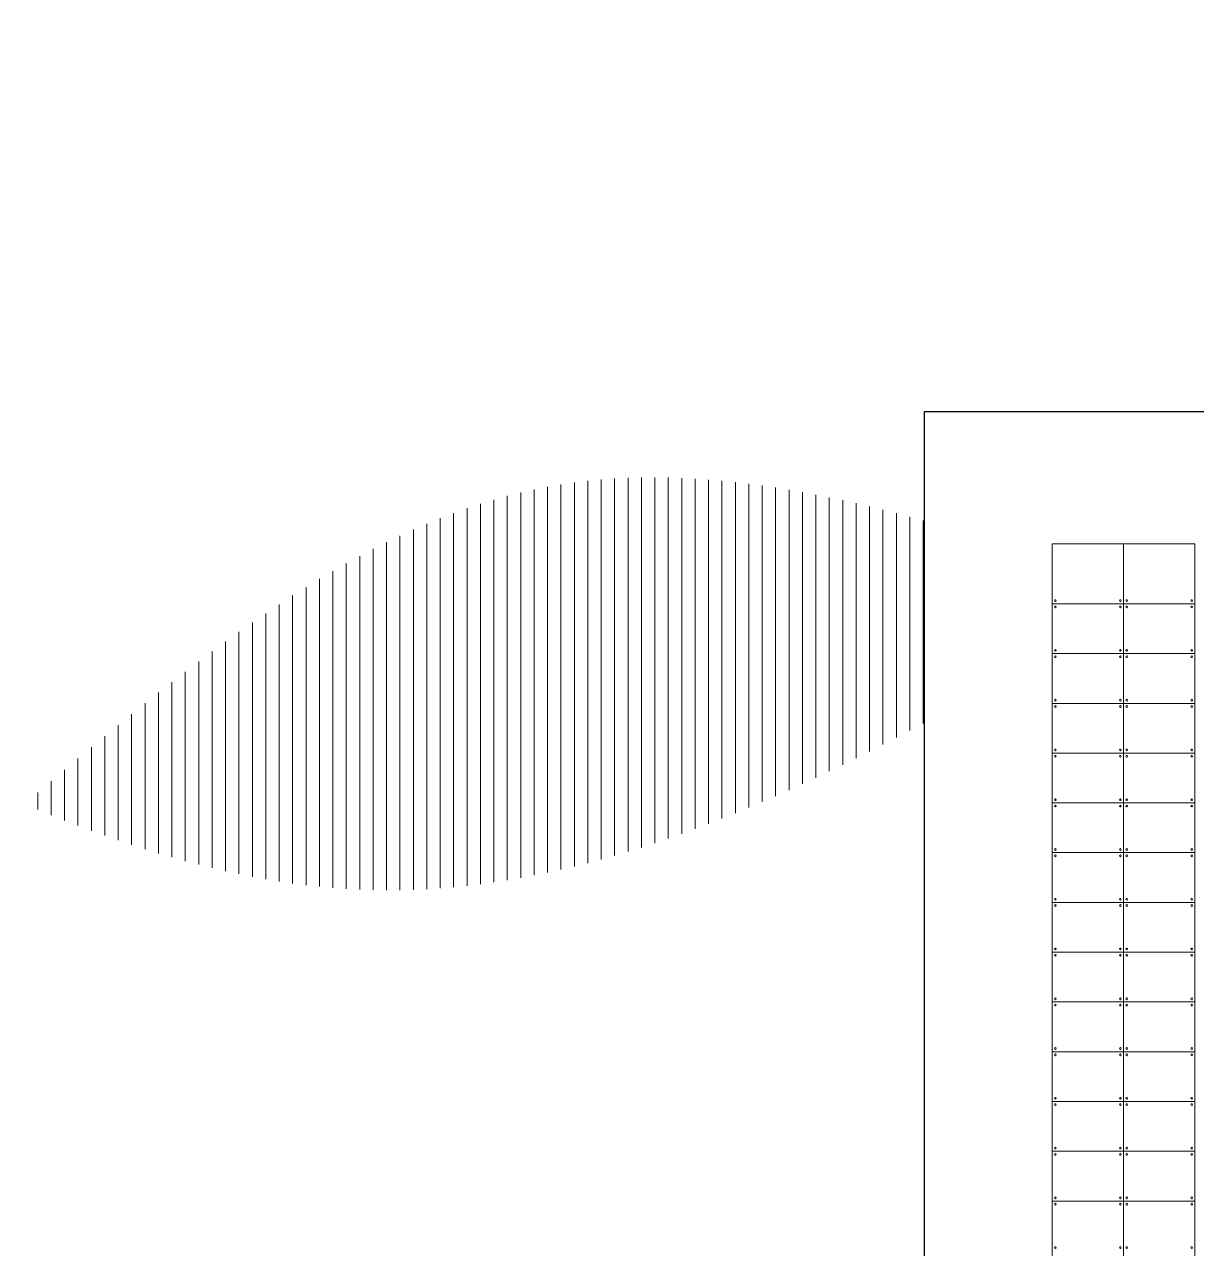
# Model space of a CAD drawing. Header units: millimetres. Extents: x 1564 to 2013, y 216 to 285.
# Drawn here: x 1793.71 to 1819.92, y 257.2 to 284.56 of the extents above; entities that cross this region are included whole.
import ezdxf

# ---------------------------------------------------------------- set-up
doc = ezdxf.new("R2010")
doc.units = ezdxf.units.MM
doc.header["$LTSCALE"] = 10
for name, color, linetype, lineweight in [('CINZA', 252, 'Continuous', 13), ('pn 02', 16, 'Continuous', 20), ('PN-03', 180, 'Continuous', 30)]:
    doc.layers.add(name, color=color, linetype=linetype, lineweight=lineweight)

msp = doc.modelspace()

# ---------------------------------------------------------------- hatches: boundary and pattern name
at = {"layer": 'pn 02'}
h = msp.add_hatch(dxfattribs=at)
h.set_pattern_fill('_USER', color=140, scale=0.3, angle=90, style=0, pattern_type=0)
h.set_pattern_definition([(90, (1590.90576, 221.25), (-0.3, 2e-17), [])])
edge = h.paths.add_edge_path()
edge.add_spline(control_points=[(1813.83, 273.469), (1810.873, 274.292), (1803.602, 275.414), (1797.426, 270.312), (1793.71, 267.139)], knot_values=[0.564265, 0.564265, 0.564265, 0.564265, 9.472419, 23.074878, 23.074878, 23.074878, 23.074878], degree=3, periodic=0)
edge.add_spline(control_points=[(1793.71, 267.139), (1796.26, 266.044), (1803.018, 264.089), (1809.656, 266.71), (1813.83, 268.952)], knot_values=[61.946427, 61.946427, 61.946427, 61.946427, 70.229949, 83.972473, 83.972473, 83.972473, 83.972473], degree=3, periodic=0)
edge.add_line((1813.83, 268.952), (1813.83, 273.469))
edge = h.paths.add_edge_path()
edge.add_spline(control_points=[(1868.343, 272.032), (1860.035, 277.076), (1846.107, 284.562), (1831.443, 279.002), (1825.746, 275.9)], knot_values=[3.711064, 3.711064, 3.711064, 3.711064, 30.849498, 49.03647, 49.03647, 49.03647, 49.03647], degree=3, periodic=0)
edge.add_line((1825.746, 275.9), (1832.03, 275.9))
edge.add_line((1832.03, 275.9), (1832.03, 276.1))
edge.add_line((1832.03, 276.1), (1832.324, 275.9))
edge.add_line((1832.324, 275.9), (1840.955, 275.9))
edge.add_line((1840.955, 275.9), (1840.955, 276.1))
edge.add_line((1840.955, 276.1), (1841.249, 275.9))
edge.add_line((1841.249, 275.9), (1841.267, 275.9))
edge.add_line((1841.267, 275.9), (1841.267, 269.488))
edge.add_line((1841.267, 269.488), (1841.255, 269.488))
edge.add_line((1841.255, 269.488), (1841.255, 266.04))
edge.add_spline(control_points=[(1841.255, 266.04), (1846.966, 265.409), (1856.295, 265.853), (1864.898, 270.236), (1868.343, 272.032)], knot_values=[50.120861, 50.120861, 50.120861, 50.120861, 67.246944, 78.72037, 78.72037, 78.72037, 78.72037], degree=3, periodic=0)

# ---------------------------------------------------------------- linework, layer by layer
at = {"layer": 'CINZA'}
for p, q in [((1818.285, 272.95), (1818.285, 230.45)), ((1816.69, 271.612), (1819.88, 271.612)), ((1816.69, 270.5), (1819.88, 270.5)), ((1816.69, 269.387), (1819.88, 269.387)), ((1816.69, 268.275), (1819.88, 268.275)), ((1816.69, 267.162), (1819.88, 267.162)), ((1816.69, 266.05), (1819.88, 266.05)), ((1816.69, 264.937), (1819.88, 264.937)), ((1816.69, 263.825), (1819.88, 263.825)), ((1816.69, 262.712), (1819.88, 262.712)), ((1816.69, 261.6), (1819.88, 261.6)), ((1816.69, 260.487), (1819.88, 260.487)), ((1816.69, 259.375), (1819.88, 259.375)), ((1816.69, 258.262), (1819.88, 258.262))]:
    msp.add_line(p, q, dxfattribs=at)
for centre in [(1816.761, 271.683), (1818.214, 271.683), (1818.356, 271.683), (1819.809, 271.683), (1816.761, 271.542), (1818.214, 271.542), (1818.356, 271.542), (1819.809, 271.542), (1816.761, 270.571), (1816.761, 270.429), (1818.214, 270.571), (1818.214, 270.429), (1818.356, 270.571), (1818.356, 270.429), (1819.809, 270.571), (1819.809, 270.429), (1816.761, 269.458), (1816.761, 269.317), (1818.214, 269.458), (1818.214, 269.317), (1818.356, 269.458), (1818.356, 269.317), (1819.809, 269.458), (1819.809, 269.317), (1816.761, 268.346), (1816.761, 268.204), (1818.214, 268.346), (1818.214, 268.204), (1818.356, 268.346), (1818.356, 268.204), (1819.809, 268.346), (1819.809, 268.204), (1816.761, 267.233), (1816.761, 267.092), (1818.214, 267.233), (1818.214, 267.092), (1818.356, 267.233), (1818.356, 267.092), (1819.809, 267.233), (1819.809, 267.092), (1816.761, 266.121), (1816.761, 265.979), (1818.214, 266.121), (1818.214, 265.979), (1818.356, 266.121), (1818.356, 265.979), (1819.809, 266.121), (1819.809, 265.979), (1816.761, 265.008), (1816.761, 264.867), (1818.214, 265.008), (1818.214, 264.867), (1818.356, 265.008), (1818.356, 264.867), (1819.809, 265.008), (1819.809, 264.867), (1816.761, 263.896), (1816.761, 263.754), (1818.214, 263.896), (1818.214, 263.754), (1818.356, 263.896), (1818.356, 263.754), (1819.809, 263.896), (1819.809, 263.754), (1816.761, 262.783), (1818.214, 262.783), (1818.356, 262.783), (1819.809, 262.783), (1816.761, 262.642), (1818.214, 262.642), (1818.356, 262.642), (1819.809, 262.642), (1816.761, 261.671), (1818.214, 261.671), (1818.356, 261.671), (1819.809, 261.671), (1816.761, 261.529), (1818.214, 261.529), (1818.356, 261.529), (1819.809, 261.529), (1816.761, 260.558), (1818.214, 260.558), (1818.356, 260.558), (1819.809, 260.558), (1816.761, 260.417), (1818.214, 260.417), (1818.356, 260.417), (1819.809, 260.417), (1816.761, 259.446), (1818.214, 259.446), (1818.356, 259.446), (1819.809, 259.446), (1816.761, 259.304), (1818.214, 259.304), (1818.356, 259.304), (1819.809, 259.304), (1816.761, 258.333), (1818.214, 258.333), (1818.356, 258.333), (1819.809, 258.333), (1816.761, 258.192), (1818.214, 258.192), (1818.356, 258.192), (1819.809, 258.192), (1816.761, 257.221), (1818.214, 257.221), (1818.356, 257.221), (1819.809, 257.221)]:
    msp.add_circle(centre, 0.02, dxfattribs=at)
at = {"layer": 'pn 02'}
for p, q in [((1816.69, 272.95), (1816.69, 230.45)), ((1816.69, 272.95), (1819.88, 272.95)), ((1819.88, 272.95), (1819.88, 230.45))]:
    msp.add_line(p, q, dxfattribs=at)
at = {"layer": 'PN-03'}
for p, q in [((1840.955, 275.9), (1813.83, 275.9)), ((1813.83, 275.9), (1813.83, 255.5))]:
    msp.add_line(p, q, dxfattribs=at)

doc.saveas('drawing.dxf')
